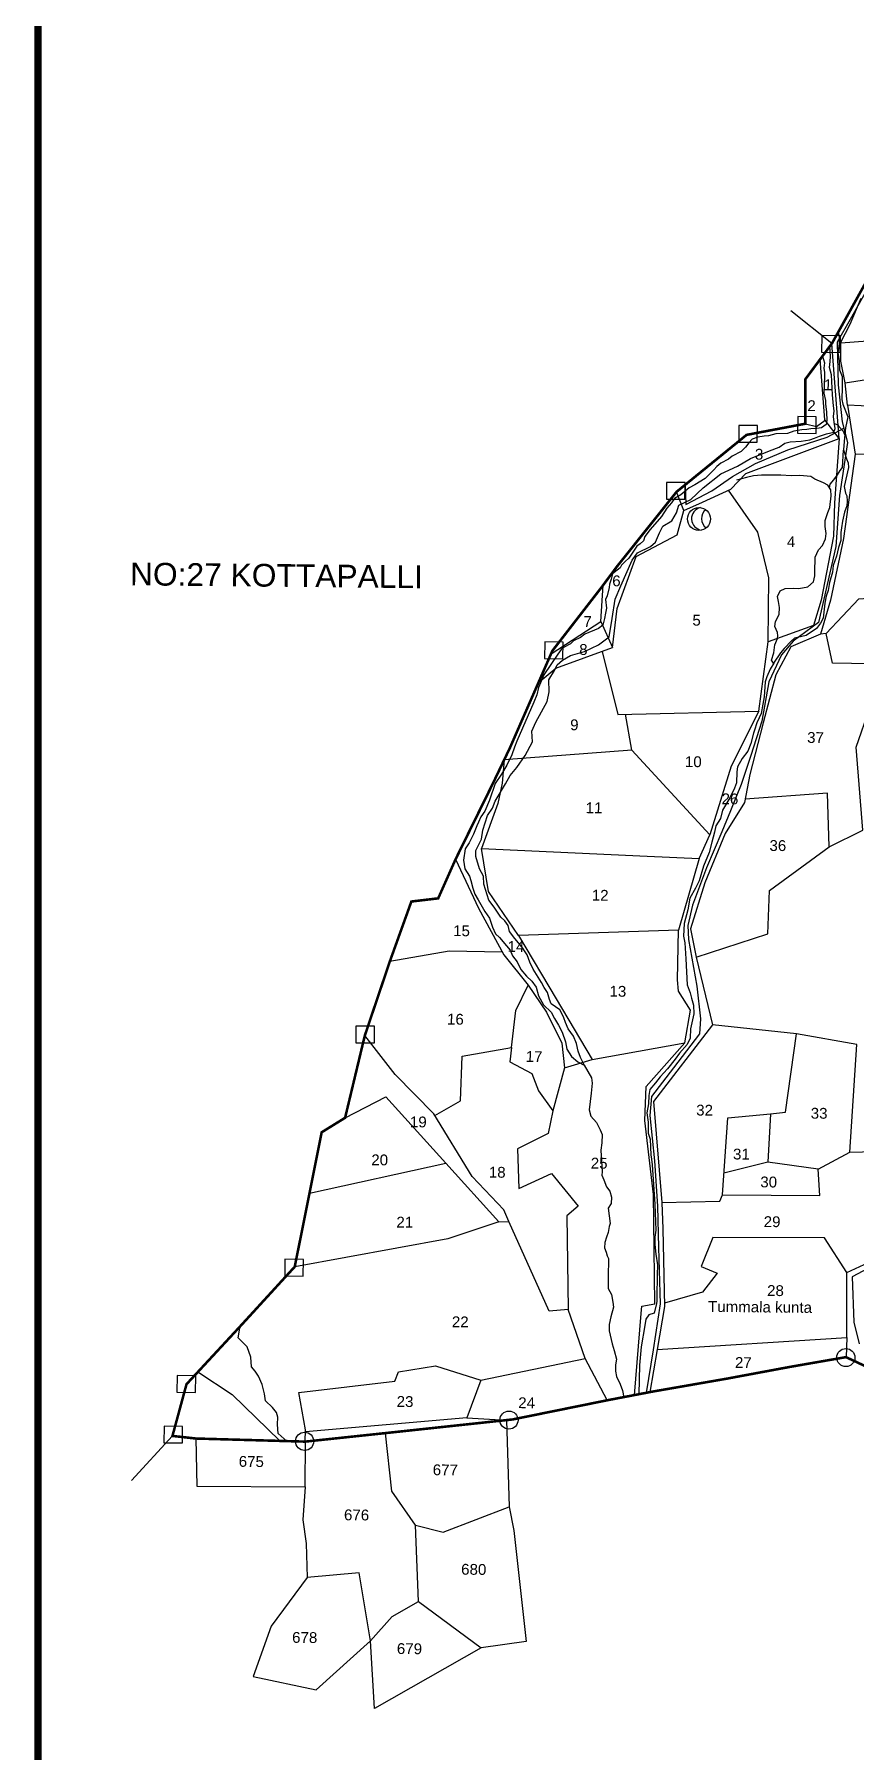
# Model space of a CAD drawing. Header units: inches. Extents: x 216030 to 222213, y 1586560 to 1591986.
# Drawn here: x 216030 to 217170, y 1588393 to 1590777 of the extents above; entities that cross this region are included whole.
import ezdxf

# ---------------------------------------------------------------- set-up
doc = ezdxf.new("R2010")
doc.units = ezdxf.units.IN
doc.header["$LTSCALE"] = 15
doc.header["$MEASUREMENT"] = 0
for name, color, linetype in [('BOUNDRY STONES', 240, 'Continuous'), ('DIMENSION', 1, 'Continuous'), ('PLOTS', 7, 'Continuous'), ('PLOTS NO', 7, 'Continuous'), ('ROADS', 1, 'Continuous'), ('STREAMS', 4, 'Continuous'), ('VILLAGE BOUNDRY', 5, 'Continuous'), ('wells', 7, 'Continuous')]:
    doc.layers.add(name, color=color, linetype=linetype)
doc.styles.get("Standard").update_dxf_attribs({"font": 'arial.ttf'})

# ---------------------------------------------------------------- blocks, each defined once
blk = doc.blocks.new('FGCFTCFTCF')
at = {"layer": 'wells'}
blk.add_circle((17641.3, 9533.1), 22.4, dxfattribs=at)
for centre, start, end in [((17649.2, 9533.6), 103.4859, 263.2384), ((17668.8, 9534), 129.795, 234.0532)]:
    blk.add_arc(centre, 22.4, start, end, dxfattribs=at)

msp = doc.modelspace()

# ---------------------------------------------------------------- linework, layer by layer
at = {"layer": 'BOUNDRY STONES'}
for points in [[(217137.3, 1590348.3), (217080.1, 1590393.4)], [(216222, 1588831.4), (216165.2, 1588769.4)]]:
    msp.add_lwpolyline(points, dxfattribs=at)
for points in [[(217149, 1590358.8), (217123.3, 1590359.1), (217123, 1590336), (217148.7, 1590335.7)], [(217115.6, 1590246.4), (217089.9, 1590246.7), (217089.7, 1590223.6), (217115.4, 1590223.3)], [(217033.9, 1590234.2), (217008.2, 1590234.5), (217007.9, 1590211.4), (217033.7, 1590211.2)], [(216933.5, 1590155), (216907.8, 1590155.3), (216907.5, 1590132.2), (216933.2, 1590131.9)], [(216764.3, 1589933.6), (216738.6, 1589933.8), (216738.3, 1589910.7), (216764, 1589910.5)], [(216502.4, 1589400.3), (216476.7, 1589400.5), (216476.4, 1589377.4), (216502.2, 1589377.2)], [(216403.8, 1589076.3), (216378.1, 1589076.6), (216377.8, 1589053.5), (216403.5, 1589053.2)], [(216254.3, 1588915), (216228.6, 1588915.3), (216228.3, 1588892.2), (216254.1, 1588891.9)], [(216236, 1588844.7), (216210.3, 1588845), (216210.1, 1588821.9), (216235.8, 1588821.7)]]:
    msp.add_lwpolyline(points, close=True, dxfattribs=at)
for centre in [(217156.6, 1588940.2), (216689, 1588853.4), (216405.4, 1588823.9)]:
    msp.add_circle(centre, 12.6, dxfattribs=at)
at = {"layer": 'PLOTS'}
for points in [[(217424.5, 1590451.5), (217439.1, 1590455.8), (217497.7, 1590444.6), (217506.8, 1590439.2), (217515.6, 1590420.7), (217515, 1590401.8), (217516.7, 1590377.6), (217518.4, 1590352.2), (217504.8, 1590319.6), (217497.4, 1590290.3), (217500.6, 1590228.6), (217495.6, 1590221.3), (217461, 1590211.2), (217450.5, 1590289.2), (217341.9, 1590274.7), (217333.5, 1590267.7), (217196.7, 1590260.6), (217158.8, 1590262.5), (217155.6, 1590293.6), (217149.7, 1590323.6), (217149.6, 1590349.9), (217162.6, 1590374.8), (217178, 1590411.2)], [(217147.2, 1590216.1), (217137.3, 1590348.3)], [(217149.6, 1590349.1), (217291.1, 1590359.7)], [(216931.7, 1590116.2), (216957.7, 1590128.1), (216996.8, 1590146), (217017.8, 1590167.7), (217147.2, 1590216.1), (217127.5, 1590242.4), (217120.9, 1590326.3)], [(217155.6, 1590293.6), (217303.5, 1590316.6), (217300.9, 1590331.3)], [(217158.8, 1590262.5), (217169.7, 1590194.6), (217326.2, 1590197.2), (217333.5, 1590267.7)], [(217100.4, 1590236.8), (217115.9, 1590232.8), (217128, 1590241.8)], [(217147.2, 1590216.1), (217140.7, 1590127), (217139.4, 1590080.6), (217122.3, 1589991.6), (217111.5, 1589956.5), (217049, 1589934), (217049.9, 1590022.9), (217034.3, 1590086), (216993.6, 1590144.5)], [(217169.7, 1590194.6), (217153.2, 1590077.5), (217135.5, 1589992), (217121.3, 1589944.7), (217080.1, 1589927.1), (217059.2, 1589888.3), (217041.7, 1589821.3), (217023.2, 1589749.9), (217016.1, 1589710.9), (216989.2, 1589667.9), (216960.8, 1589599.5), (216941, 1589535.3), (216949, 1589496.3), (217048.3, 1589528.4), (217050.7, 1589588.7), (217133.5, 1589649.3), (217131.1, 1589723.7), (217017, 1589715.7)], [(216729.9, 1589877.4), (216754.2, 1589897.4), (216832.9, 1589925.9), (216839.3, 1589980.4), (216865.5, 1590052.6), (216922.7, 1590082.6), (216931.7, 1590116.2), (216921.7, 1590142.3)], [(216747.4, 1589917.5), (216816.4, 1589962.1), (216819.9, 1590012.8)], [(217129.2, 1589945.7), (217174.7, 1589993.5), (217311.7, 1590003.5), (217314.6, 1589867.9), (217189.9, 1589842.4)], [(216816.4, 1589962.1), (216832.9, 1589925.9)], [(216818.3, 1589920.6), (216840.1, 1589833.2), (217035.8, 1589837.9), (217049, 1589934)], [(217133.5, 1589649.3), (217180.1, 1589672.3), (217170.7, 1589787.6), (217189.9, 1589842.4), (217190.9, 1589903.3), (217138.2, 1589904.2), (217129.2, 1589945.7), (217121.3, 1589944.7)], [(217035.8, 1589837.9), (216997.6, 1589761.2), (216967.7, 1589666), (216859.4, 1589783.7), (216850.7, 1589833.5)], [(216682.5, 1589770.3), (216679.5, 1589737.5), (216673.5, 1589709.5), (216650.7, 1589646.8), (216880.9, 1589636.5), (216953.1, 1589633.3), (216967.7, 1589666)], [(216859.4, 1589783.7), (216682.5, 1589770.3)], [(216614.9, 1589632), (216646.9, 1589564.2), (216682.1, 1589499.5), (216715.8, 1589457.1), (216741.3, 1589419.6), (216762.5, 1589376.7), (216766.2, 1589342.3), (216804.4, 1589353.9)], [(216953.1, 1589633.3), (216924.2, 1589533.7), (216702.2, 1589526.1), (216660.5, 1589587.3), (216650.7, 1589646.8)], [(216702.2, 1589526.1), (216754.5, 1589438.1), (216804.4, 1589353.9), (216933.2, 1589377.1), (216941.2, 1589422.4), (216924.1, 1589449.1), (216923.1, 1589464.8), (216924.2, 1589533.7)], [(216523.8, 1589490.5), (216606.2, 1589504.7), (216679.8, 1589503.6)], [(216949, 1589496.3), (216971.6, 1589402.1), (216889.8, 1589295.8), (216901, 1589155.5), (216902.5, 1589119.1), (216905.1, 1589011.1), (216894.5, 1588951.2), (216884.4, 1588892.2)], [(216586.3, 1589276.3), (216621.7, 1589296.6), (216624, 1589358.6), (216692.7, 1589370.9), (216698.4, 1589421.9), (216715.8, 1589457.1)], [(216766.2, 1589342.3), (216749.9, 1589282.9), (216743.5, 1589251.3), (216701, 1589229.9), (216702.7, 1589174.9), (216748, 1589196), (216785.3, 1589150.2), (216769.4, 1589137.2), (216771.1, 1589007.1), (216744.6, 1589004.6), (216689, 1589128.9), (216681.7, 1589145.3), (216637.9, 1589191.7), (216584.8, 1589278.8), (216530.9, 1589333.3), (216489, 1589387.4)], [(217118.3, 1589201.8), (217161.9, 1589225.4), (217171.9, 1589374.9), (217088.1, 1589389.7), (216971.6, 1589402.1)], [(217052.2, 1589278.7), (217072.8, 1589280.7), (217088.1, 1589389.7)], [(216692.7, 1589370.9), (216690.4, 1589350.7), (216720.8, 1589334.7), (216730.2, 1589310.7), (216749.9, 1589282.9)], [(216863.2, 1588888.2), (216872.6, 1589001.5), (216873.5, 1589011.4), (216891.3, 1589014.7), (216889.4, 1589166.8), (216877.6, 1589269.4), (216879.3, 1589316.4), (216933.2, 1589377.1)], [(216461.6, 1589273.1), (216518, 1589302.2), (216601.5, 1589209.9), (216674.9, 1589128.8), (216689, 1589128.9)], [(216901, 1589155.5), (216981.7, 1589157.5), (216985.3, 1589166.1), (216993, 1589273), (217052.2, 1589278.7), (217048.1, 1589211.7), (216987.4, 1589196.1)], [(217161.9, 1589225.4), (217215.5, 1589227)], [(216412.2, 1589168.4), (216601.5, 1589209.9)], [(216985.3, 1589166.1), (217120.5, 1589165.3), (217118.3, 1589201.8), (217048.1, 1589211.7)], [(216674.9, 1589128.8), (216604.3, 1589105.2), (216391.7, 1589066.3)], [(217158.1, 1588968), (217158, 1589058.3), (217126.9, 1589106.4), (216972, 1589107.1), (216955.8, 1589066.5), (216977.9, 1589057.6), (216957.7, 1589031.1), (216905, 1589015.6)], [(217158, 1589058.3), (217212.1, 1589083.3), (217247.3, 1589091.5), (217278.3, 1588987.4), (217283.7, 1588958.8), (217296.7, 1588875.4)], [(216825.4, 1588880.9), (216794.9, 1588939), (216771.1, 1589007.1)], [(216894.5, 1588951.2), (217158.1, 1588968), (217156.8, 1588940.8)], [(216649.8, 1588909), (216794.9, 1588939)], [(216406.2, 1588823.5), (216406.7, 1588840), (216397.5, 1588891.8), (216530.5, 1588907.5), (216535.8, 1588920.2), (216587.3, 1588928.9), (216649.8, 1588909), (216630.4, 1588856.4), (216406.6, 1588837.2)], [(216630.4, 1588856.4), (216685.4, 1588853.3)], [(216685.4, 1588853.3), (216689.1, 1588732.9)], [(216254.4, 1588827.8), (216255.7, 1588761.7), (216406.2, 1588760.5), (216406.7, 1588823.6)], [(216559.5, 1588707.7), (216526.5, 1588754.6), (216517.8, 1588835.4)], [(216406.2, 1588760.5), (216403.1, 1588714.7), (216407.7, 1588681.9), (216408.9, 1588635), (216359, 1588567.2), (216333.8, 1588497.2), (216421.5, 1588479.1), (216496.8, 1588546.9), (216481.2, 1588641.2), (216408.9, 1588635)], [(216563.4, 1588601.3), (216559.5, 1588707.7), (216597.9, 1588697.7), (216689.1, 1588732.9), (216695.7, 1588700), (216712.7, 1588545.8), (216650.6, 1588537.1)], [(216496.8, 1588546.9), (216526.7, 1588580.8), (216563.4, 1588601.3), (216650.6, 1588537.1), (216502.5, 1588453), (216496.8, 1588546.9)]]:
    msp.add_lwpolyline(points, dxfattribs=at)
at = {"layer": 'ROADS', "color": 1}
for points in [[(217183.2, 1590418.3), (217162.5, 1590381.7), (217144.7, 1590350.1), (217145.8, 1590291), (217151.3, 1590239.5), (217158.7, 1590210.9), (217147.9, 1590137), (217142.5, 1590066.1), (217125.9, 1589993.3), (217118.4, 1589960.6), (217083.4, 1589935.1), (217067.1, 1589916.1), (217049.5, 1589878.6), (217039.9, 1589823.8), (217024.5, 1589776.1), (217011.5, 1589735.9), (216996.5, 1589699.2), (216984.6, 1589670.1), (216963, 1589620.3), (216943.8, 1589568.3), (216937.3, 1589539.9), (216938.2, 1589520.5), (216949.8, 1589456), (216955, 1589410.4), (216953.5, 1589389.8), (216917.3, 1589342.4), (216886.9, 1589302.6), (216884.5, 1589276.2), (216891.2, 1589213.3), (216895, 1589150.5), (216896.7, 1589093.2), (216898.6, 1589030), (216899.1, 1589014.9), (216889.3, 1588951), (216879.6, 1588891.3)], [(216933.7, 1590152.1), (216934.6, 1590124.8), (216970.7, 1590143.5), (216999.1, 1590163.6), (217031.1, 1590181.5), (217076, 1590200.5), (217130.8, 1590218), (217153.6, 1590230.6)], [(217187.2, 1589063.7), (217165.5, 1589052.2), (217167.6, 1588989.2), (217175.3, 1588959.2)], [(216257.3, 1588920.3), (216304.8, 1588888.8), (216370.8, 1588824.5)]]:
    msp.add_lwpolyline(points, dxfattribs=at)
at = {"layer": 'STREAMS', "color": 4}
for points in [[(217146.1, 1590363.7), (217147.2, 1590356.8), (217147.4, 1590347.6), (217145.6, 1590335.1), (217147.1, 1590324.6), (217147.8, 1590311.4), (217151.5, 1590302.2), (217151.4, 1590287.7), (217150.8, 1590270.2), (217152.5, 1590263.8), (217159.2, 1590246.2), (217156.1, 1590231.3), (217155.4, 1590221.7), (217154.4, 1590212), (217153.4, 1590200.7), (217157.5, 1590188.1), (217159.6, 1590182.5), (217160.1, 1590176), (217154.1, 1590149.5), (217156.3, 1590140.3), (217157.9, 1590136.7), (217158.2, 1590129.3), (217158, 1590123), (217154.9, 1590114), (217151.8, 1590101.7), (217150.5, 1590092.3), (217149.4, 1590085.9), (217149.6, 1590074.7), (217146.2, 1590064.9), (217143.5, 1590053.1), (217138.9, 1590039.8), (217138, 1590030.7), (217134, 1590016.4), (217132, 1590005.4), (217129.3, 1589997.2), (217127.5, 1589987.5), (217125.2, 1589966.9), (217121.4, 1589960), (217115.9, 1589952.5), (217101.7, 1589942.7), (217095.3, 1589941.4), (217085.2, 1589939.2), (217080.6, 1589935), (217070.8, 1589924.5), (217065.7, 1589918.9), (217056.2, 1589904.2), (217053.3, 1589908.5), (217056.5, 1589918.9), (217057.9, 1589929.9), (217061.7, 1589938.8), (217062.3, 1589942.5), (217061.6, 1589946.7), (217058.1, 1589955.4), (217058.9, 1589962.2), (217064.1, 1589971.9), (217064.4, 1589981.6), (217063.1, 1589990.1), (217061.6, 1589996.8), (217065.2, 1590005), (217072.3, 1590008.2), (217084.1, 1590008.4), (217091.2, 1590007.9), (217103.7, 1590010.4), (217111.8, 1590017.4), (217113.4, 1590025.5), (217113.6, 1590030.6), (217114.1, 1590051.7), (217118.5, 1590061.9), (217124.3, 1590067.9), (217128.2, 1590077.2), (217129.2, 1590084.2), (217127.8, 1590093.9), (217127.7, 1590102.5), (217131.6, 1590113.6), (217134.2, 1590120.3), (217136.3, 1590136.5), (217135.6, 1590145.2), (217131.4, 1590151.7), (217125.6, 1590154.6), (217113.4, 1590159.7), (217107.9, 1590163.4), (217092.9, 1590164.9), (217080.9, 1590164.4), (217066.5, 1590165.4), (217051.8, 1590165.5), (217039.7, 1590165.2), (217028.5, 1590164.3), (217018.5, 1590162.2), (217005, 1590158.6)], [(216793.7, 1589345.9), (216788.5, 1589356.6), (216785, 1589365.7), (216782.7, 1589376.4), (216778.4, 1589386.6), (216771.4, 1589396.7), (216767.7, 1589405.4), (216765.3, 1589411.8), (216762.5, 1589417.8), (216759.4, 1589423), (216747.8, 1589431.5), (216745.2, 1589437.3), (216742.4, 1589447.3), (216738, 1589454.2), (216734.3, 1589461.1), (216722.8, 1589479.3), (216718, 1589489.4), (216714.3, 1589499.4), (216707.1, 1589510.5), (216697.2, 1589522.2), (216690, 1589532), (216687.9, 1589540), (216683.5, 1589546.7), (216677.8, 1589551.6), (216668.4, 1589565.5), (216661, 1589575.5), (216654.1, 1589597.3), (216653.8, 1589608.6), (216648.3, 1589619), (216642.9, 1589635.7), (216643, 1589644.4), (216651, 1589660), (216652.9, 1589672.6), (216659.3, 1589693), (216666.3, 1589702.9), (216670.1, 1589712.6), (216684.4, 1589736.9), (216690.5, 1589748.4), (216699.9, 1589759.4), (216711.6, 1589776.3), (216721.8, 1589795.3), (216721, 1589809.9), (216726.5, 1589822.5), (216741.9, 1589850.9), (216744.9, 1589864.6), (216744.2, 1589881.2), (216752.1, 1589894.2), (216755.7, 1589901.9), (216763.3, 1589908.3), (216774.5, 1589914.8), (216794, 1589920.4), (216813.2, 1589929.7), (216828, 1589940.9), (216832.2, 1589966.5), (216836.5, 1589993), (216844.5, 1590011.6), (216859.9, 1590047.5), (216867.3, 1590057.7), (216885.4, 1590066.1), (216892.3, 1590072.5), (216897.8, 1590085.1), (216902.6, 1590094.5), (216914.9, 1590102.1), (216921.4, 1590113.3), (216924.8, 1590123.7), (216941.3, 1590131.7), (216958.4, 1590148), (216983.2, 1590167.4), (217006.4, 1590177.7), (217024.1, 1590188.4), (217050.6, 1590199), (217064.2, 1590204.4), (217072, 1590209.6), (217079.3, 1590211.8), (217094.4, 1590212.7), (217106.6, 1590214.4), (217113.1, 1590216.7), (217120.2, 1590219.3), (217129.8, 1590222.8), (217140, 1590225.1), (217141.6, 1590230), (217140.6, 1590239.1), (217139.6, 1590246.8), (217140.5, 1590254.8), (217139.5, 1590261.5), (217137.9, 1590277), (217136.8, 1590304.9), (217133.8, 1590314.9), (217134.8, 1590323.1), (217135.1, 1590330.2), (217134.4, 1590345)], [(217124.3, 1590330.8), (217127, 1590321.4), (217126.2, 1590313.9), (217126.9, 1590308.1), (217126.9, 1590302.3), (217126.2, 1590279.1), (217128.2, 1590268.9), (217128.4, 1590264.5), (217129.8, 1590252.7), (217130.2, 1590241.2), (217129.1, 1590235.8), (217122.7, 1590231.1), (217116.5, 1590230), (217107.9, 1590229.8), (217102.5, 1590228.8), (217095.4, 1590228.3), (217084.2, 1590226.5), (217075.8, 1590223.4), (217059.6, 1590222.7), (217049.3, 1590219.9), (217043.2, 1590219.4), (217034.5, 1590218.3), (217026.4, 1590215.3), (217021.9, 1590210.3), (217017.1, 1590204.3), (217011.3, 1590198.3), (216998.7, 1590191.7), (216993.8, 1590187.7), (216983, 1590182), (216977.4, 1590177.6), (216973.4, 1590172.9), (216969.4, 1590168.4), (216961.3, 1590160.6), (216947, 1590151.8), (216939, 1590147.6), (216927.5, 1590138), (216918.8, 1590132.8), (216914.7, 1590127.1), (216908.3, 1590119.6), (216900.6, 1590108.2), (216884.8, 1590089.7), (216877.6, 1590080.2), (216875.6, 1590074), (216871.3, 1590070.2), (216866.3, 1590067), (216855.5, 1590050.1), (216850.3, 1590045.7), (216845.1, 1590040.6), (216843.4, 1590036.7), (216832.8, 1590028.3), (216831, 1590021), (216828.7, 1590013.8), (216828, 1590009.5), (216825.3, 1589997.9), (216823.2, 1589992.7), (216824.3, 1589980.5), (216822.8, 1589973.7), (216821.6, 1589966.2), (216819.1, 1589956.9), (216813.1, 1589952.7), (216794.5, 1589944.6), (216788.2, 1589939.8), (216778.4, 1589935.4), (216774.3, 1589931), (216765.7, 1589926.6), (216761.6, 1589923.3), (216757, 1589916.9), (216737.3, 1589888.3), (216733, 1589877.2), (216730.1, 1589870.4), (216727.7, 1589860.6), (216723.7, 1589850), (216700, 1589796.1), (216696.9, 1589787.9), (216692.9, 1589776.9), (216686.2, 1589762.6), (216678.7, 1589750.3), (216670.1, 1589737.4), (216661.8, 1589714.1), (216655.5, 1589699), (216650.2, 1589690.8), (216646.9, 1589683.8), (216644.5, 1589678.7), (216640, 1589666.8), (216634, 1589654.9), (216628.1, 1589646.7), (216625.7, 1589630.7), (216627.8, 1589618.8), (216634.4, 1589608.7), (216636.3, 1589602.8), (216639, 1589591.9), (216641.5, 1589583.4), (216646.2, 1589575.8), (216655.6, 1589559.6), (216661.9, 1589550.1), (216666.1, 1589537.6), (216670.3, 1589528.5), (216675.9, 1589523.4), (216685.6, 1589511.8), (216690.8, 1589505.9), (216693.9, 1589497.8), (216700.2, 1589489.7), (216705.7, 1589478.8), (216713.2, 1589469.7), (216721, 1589462.6), (216726.6, 1589454.5), (216730.2, 1589442.6), (216736.8, 1589430.1), (216747.4, 1589419.6), (216752.3, 1589411.2), (216757.9, 1589401.6), (216763.1, 1589392.1), (216767.3, 1589378.6), (216769.2, 1589368.2), (216775.8, 1589358.1), (216784.5, 1589350.8), (216793.4, 1589346.1), (216803.8, 1589328.7), (216804.5, 1589321.4), (216802.9, 1589307.3), (216800.3, 1589284.1), (216802.6, 1589275.5), (216810.6, 1589266.6), (216815.4, 1589256.4), (216818.6, 1589249.8), (216818, 1589238.4), (216816.4, 1589228.3), (216818.5, 1589198.3), (216818, 1589193.5), (216820.6, 1589187.1), (216824.5, 1589177.4), (216828.8, 1589171.2), (216831.3, 1589162.8), (216831, 1589154), (216826.6, 1589147.5), (216829.5, 1589126.4), (216828.3, 1589122.2), (216826.5, 1589113.7), (216824.2, 1589107.4), (216821.9, 1589099.9), (216821.4, 1589092.7), (216823.8, 1589086.5), (216825.3, 1589081.6), (216827, 1589077.7), (216826.9, 1589051.7), (216826.8, 1589035.9), (216831.5, 1589027.8), (216833.4, 1589017), (216834, 1589010.2), (216830.5, 1588996.6), (216828.2, 1588986.3), (216828.1, 1588977.3), (216832.1, 1588959.3), (216835.1, 1588950), (216838.1, 1588938.1), (216837.1, 1588930.2), (216837, 1588921.2), (216838.5, 1588913.8), (216843.2, 1588903.4), (216846.4, 1588894.6), (216848.3, 1588884.9)], [(217140, 1590237.6), (217144.9, 1590235.4), (217146.7, 1590232.9), (217152.9, 1590226.5), (217154.7, 1590221.7)], [(217133.7, 1590147.8), (217134.8, 1590152.7), (217140, 1590158.7), (217145.1, 1590165.8), (217148.9, 1590171.7), (217151.8, 1590176), (217153.4, 1590200)], [(217056.5, 1589904.2), (217051.5, 1589895.9), (217047.1, 1589885.3), (217044.5, 1589878.4), (217044, 1589871.4), (217043, 1589857.4), (217041.3, 1589847.3), (217038.9, 1589834.6), (217036.3, 1589828.3), (217032.9, 1589821.6), (217029.6, 1589811.3), (217028.2, 1589807), (217024.7, 1589793), (217020.7, 1589782.2), (217012.9, 1589772.1), (217006.3, 1589760.2), (217005.5, 1589753.4), (217004.9, 1589738.3), (217001.9, 1589730.9), (216995.4, 1589717.3), (216985.5, 1589700.3), (216982.5, 1589688.8), (216976, 1589678.5), (216974.2, 1589669.7), (216970.8, 1589655.7), (216967.1, 1589641.3), (216959, 1589622.4), (216953.1, 1589602), (216947.8, 1589591.9), (216940.2, 1589578), (216937.3, 1589561.8), (216932.2, 1589542.7), (216931.1, 1589525.5), (216933, 1589516.2), (216934.6, 1589493.7), (216936.5, 1589457.6), (216940.4, 1589446.5), (216942.6, 1589439.4), (216945, 1589429.7), (216945.6, 1589417.3), (216940.8, 1589396.8), (216940.5, 1589383.7), (216936.3, 1589375), (216925.6, 1589362.8), (216919.8, 1589354.7), (216908.9, 1589341.3), (216898.8, 1589329.9), (216892.6, 1589321.8), (216884.6, 1589312.2), (216883.2, 1589304.1), (216882.6, 1589292.6), (216880.5, 1589280), (216882.4, 1589267.1), (216882.4, 1589252), (216885.1, 1589243.4), (216886, 1589221.6), (216887, 1589215.9), (216887.9, 1589208), (216891.4, 1589153.3), (216893, 1589117.1), (216891.3, 1589107.2), (216891.5, 1589097), (216892.9, 1589083.9), (216895.2, 1589068.8), (216894.7, 1589055.3), (216894.3, 1589024.4), (216894.3, 1589018.6), (216893.8, 1589015.4), (216890.5, 1589001.8), (216883.3, 1588999.7), (216878.9, 1588993.3), (216877.7, 1588984.6), (216872.7, 1588955.1), (216870.3, 1588929.5), (216869.1, 1588889.4)], [(216381, 1588823.5), (216368.8, 1588834.8), (216368, 1588847.5), (216368.1, 1588857.5), (216366.6, 1588863.9), (216360.7, 1588871), (216351.1, 1588880), (216349.6, 1588889.8), (216346.3, 1588902.7), (216341.6, 1588914.2), (216336.7, 1588921.5), (216331.5, 1588927.2), (216331, 1588940.6), (216325.7, 1588955.3), (216313, 1588967.7), (216315.9, 1588983.6)]]:
    msp.add_lwpolyline(points, dxfattribs=at)
at = {"layer": 'VILLAGE BOUNDRY', "const_width": 10}
msp.add_lwpolyline([(216035.3, 1591570.6), (222208.1, 1591570.6), (222208.1, 1586564.6), (216035.3, 1586564.6)], close=True, dxfattribs=at)
at = {"layer": 'VILLAGE BOUNDRY'}
msp.add_lwpolyline([(217194.4, 1590451.2, 3.55, 3.55, 0), (217137.3, 1590348.3, 3.55, 3.55, 0), (217100.4, 1590298.6, 3.55, 3.55, 0), (217100.4, 1590236.8, 3.55, 3.55, 0), (217018.8, 1590221.3, 3.55, 3.55, 0), (216921.7, 1590142.3, 3.55, 3.55, 0), (216838.9, 1590038.5, 3.55, 3.55, 0), (216817.6, 1590009.8, 3.55, 3.55, 0), (216749.2, 1589921.4, 3.55, 3.55, 0), (216690.1, 1589786.2, 3.55, 3.55, 0), (216666.6, 1589737.1, 3.55, 3.55, 0), (216614.9, 1589632, 3.55, 3.55, 0), (216590.8, 1589577.8, 3.55, 3.55, 0), (216553.6, 1589573.4, 3.55, 3.55, 0), (216523.8, 1589490.5, 3.55, 3.55, 0), (216489, 1589387.4, 3.55, 3.55, 0), (216461.6, 1589273.1, 3.55, 3.55, 0), (216429.1, 1589253, 3.55, 3.55, 0), (216412.2, 1589168.4, 3.55, 3.55, 0), (216391.7, 1589066.3, 3.55, 3.55, 0), (216316.4, 1588984, 3.55, 3.55, 0), (216241.5, 1588903.2, 3.55, 3.55, 0), (216222, 1588831.4, 3.55, 3.55, 0), (216254.4, 1588827.8, 3.55, 3.55, 0), (216406.2, 1588823.5, 3.55, 3.55, 0), (216516.4, 1588835.2, 3.55, 3.55, 0), (216694.2, 1588854.3, 3.55, 3.55, 0), (216825.4, 1588880.9, 3.55, 3.55, 0), (216888, 1588892.9, 3.55, 3.55, 0), (216991.3, 1588910.9, 3.55, 3.55, 0), (217078.7, 1588927.2, 3.55, 3.55, 0), (217156.8, 1588940.8, 3.55, 3.55, 0), (217296.7, 1588875.4, 3.55, 3.55, 0)], format="xyseb", dxfattribs=at)
at = {"layer": 'VILLAGE BOUNDRY', "color": 6}
msp.add_lwpolyline([(217194.4, 1590451.2), (217137.3, 1590348.3), (217100.4, 1590298.6), (217100.4, 1590236.8), (217018.8, 1590221.3), (216921.7, 1590142.3), (216838.9, 1590038.5), (216817.6, 1590009.8), (216749.2, 1589921.4), (216690.1, 1589786.2), (216666.6, 1589737.1), (216614.9, 1589632), (216590.8, 1589577.8), (216553.6, 1589573.4), (216523.8, 1589490.5), (216489, 1589387.4), (216461.6, 1589273.1), (216429.1, 1589253), (216412.2, 1589168.4), (216391.7, 1589066.3), (216316.4, 1588984), (216241.5, 1588903.2), (216222, 1588831.4), (216254.4, 1588827.8), (216406.2, 1588823.5), (216516.4, 1588835.2), (216694.2, 1588854.3), (216825.4, 1588880.9), (216888, 1588892.9), (216991.3, 1588910.9), (217078.7, 1588927.2), (217156.8, 1588940.8), (217296.7, 1588875.4)], dxfattribs=at)

# ---------------------------------------------------------------- block references
at = {"layer": 'wells', "xscale": 0.7107817519603229, "yscale": 0.7107817519603229, "zscale": 0.7107817519603229, "rotation": 359.4143192848295}
msp.add_blockref('FGCFTCFTCF', (204345, 1583457.1), dxfattribs=at)

# ---------------------------------------------------------------- texts
at = {"layer": 'DIMENSION', "insert": (216366.5, 1590042), "char_height": 31.547, "width": 386.876, "attachment_point": 2, "rotation": 359.4143}
msp.add_mtext('NO:27 KOTTAPALLI', dxfattribs=at)
at = {"layer": 'PLOTS NO'}
for s, p in [('1', (217125.8, 1590283.3)), ('2', (217103.1, 1590254.4)), ('3', (217030.3, 1590187)), ('4', (217074.7, 1590065.5)), ('6', (216832.3, 1590011.2)), ('7', (216792.3, 1589954.8)), ('5', (216943.6, 1589956.6)), ('8', (216786.4, 1589915.9)), ('9', (216773.9, 1589811.3)), ('37', (217102.8, 1589793.7)), ('10', (216933.2, 1589760.2)), ('26', (216984, 1589708.5)), ('11', (216795.4, 1589696.1)), ('36', (217050.5, 1589643.7)), ('12', (216803.9, 1589574.7)), ('15', (216611.5, 1589525.4)), ('14', (216687, 1589503.6)), ('13', (216828.5, 1589441.4)), ('16', (216603, 1589402.6)), ('17', (216712.2, 1589350.7)), ('32', (216948.8, 1589276.3)), ('19', (216551.5, 1589260)), ('33', (217107.8, 1589272)), ('20', (216497.9, 1589207.3)), ('31', (216999.9, 1589215.3)), ('18', (216661, 1589190.1)), ('25', (216802.5, 1589202.7)), ('30', (217037.8, 1589176.6)), ('21', (216532.7, 1589120.8)), ('29', (217042.5, 1589121.5)), ('28', (217047.2, 1589025.8)), ('Tummala kunta', (216965.2, 1589003.7)), ('22', (216609.7, 1588982.4)), ('27', (217002.6, 1588925.9)), ('23', (216533.1, 1588871.8)), ('24', (216701.8, 1588870)), ('675', (216313.9, 1588788.6)), ('677', (216583.2, 1588776.9)), ('676', (216460, 1588714.4)), ('680', (216622.6, 1588638.8)), ('678', (216388, 1588544.2)), ('679', (216533.4, 1588528.7))]:
    msp.add_text(s, height=15, rotation=359.4143, dxfattribs=at).set_placement(p)

doc.saveas('drawing.dxf')
